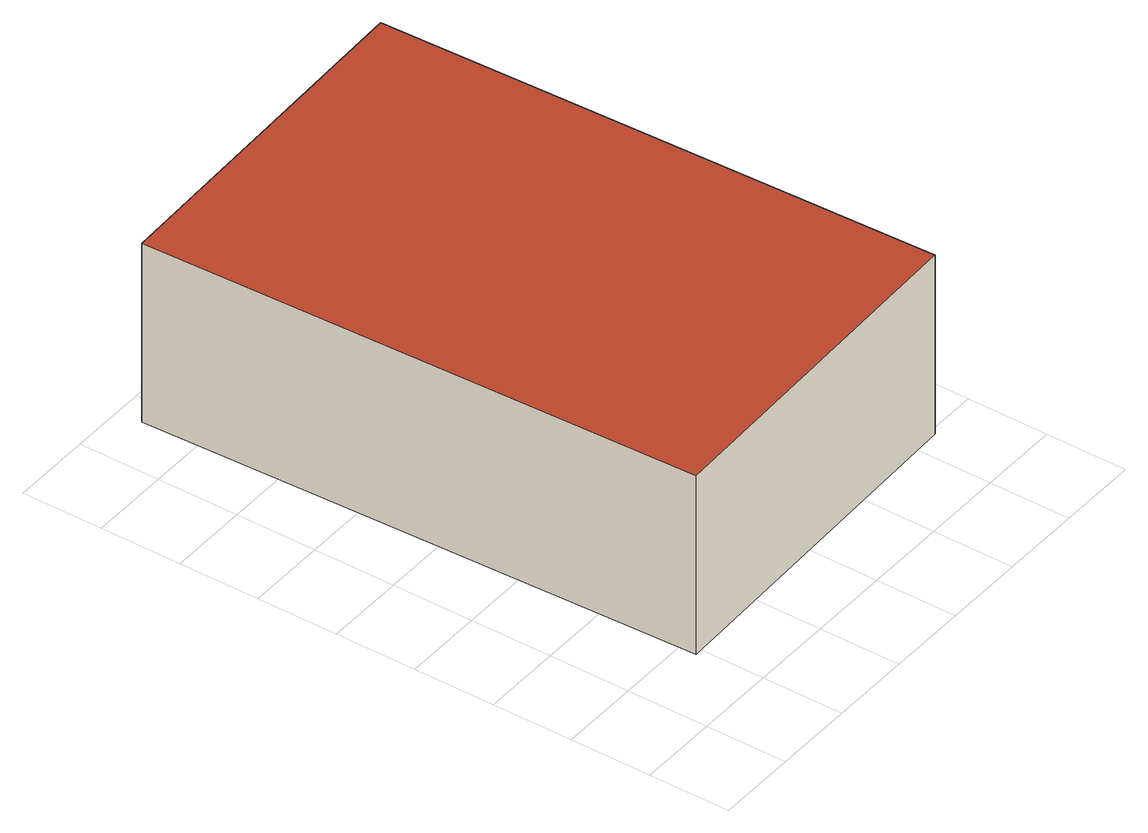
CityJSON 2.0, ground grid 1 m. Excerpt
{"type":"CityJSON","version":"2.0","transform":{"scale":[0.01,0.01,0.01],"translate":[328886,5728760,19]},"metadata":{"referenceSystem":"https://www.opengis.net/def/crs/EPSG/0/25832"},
"CityObjects":{
"building1":{"type":"Building","attributes":{"Geometrietyp2DReferenz":"3000","Gemeindeschluessel":"05170048","function":"31001_2723","roofType":"1000","measuredHeight":2.37},"address":[{"country":"Germany","locality":"Wesel","thoroughfareNumber":"140","thoroughfareName":"Mühlenfeldstraße"}],"geometry":[{"type":"Solid","lod":"2","boundaries":[[[[0,1,2,3]],[[4,5,1,0]],[[6,7,5,4]],[[3,2,7,6]],[[4,0,3,6]],[[1,5,7,2]]]],"semantics":{"surfaces":[{"type":"WallSurface"},{"type":"RoofSurface"},{"type":"GroundSurface"}],"values":[[0,0,0,0,1,2]]}}]}
},
"vertices":[
[533,94,264],[533,94,28],[510,785,28],[510,785,264],[91,79,264],[91,79,28],[68,770,264],[68,770,28]
]}
